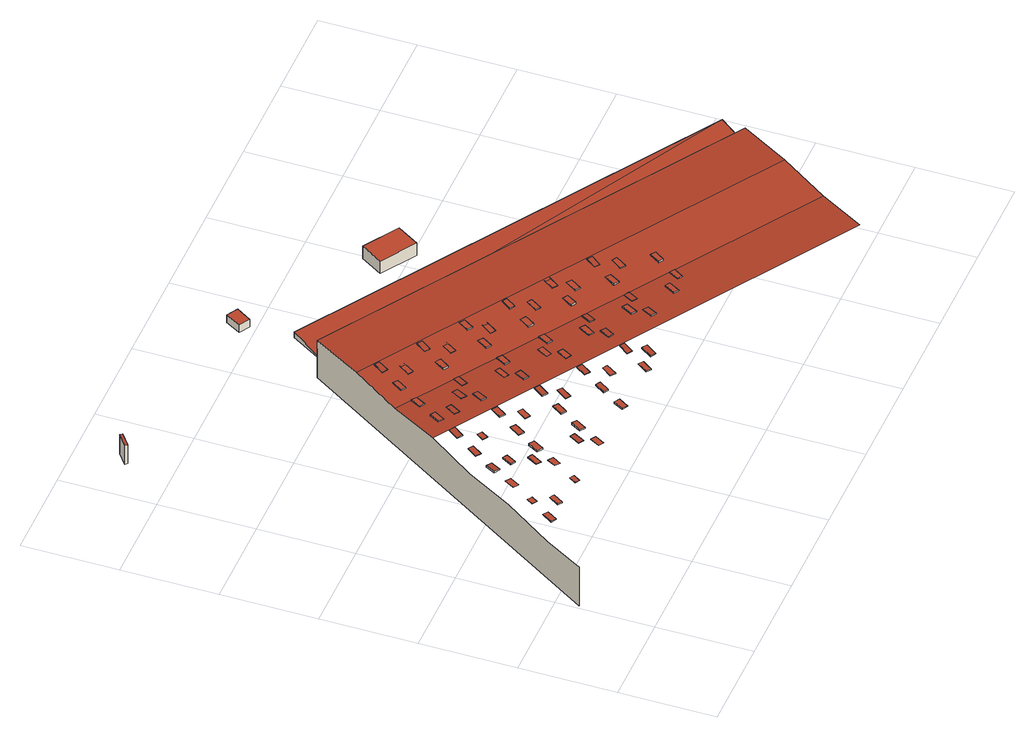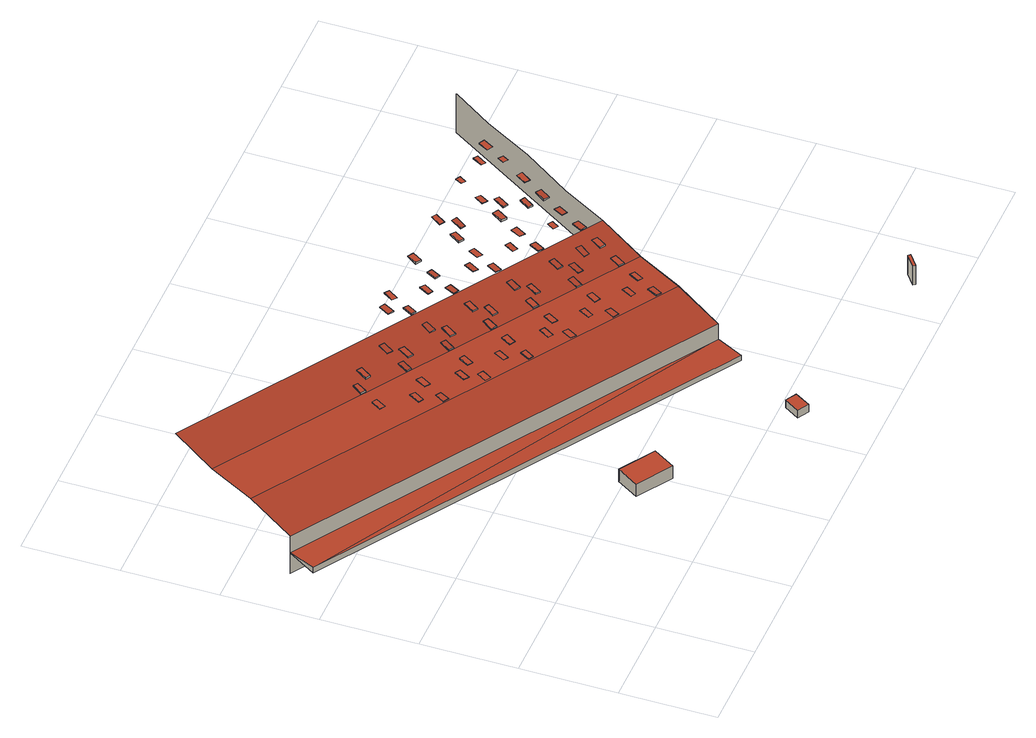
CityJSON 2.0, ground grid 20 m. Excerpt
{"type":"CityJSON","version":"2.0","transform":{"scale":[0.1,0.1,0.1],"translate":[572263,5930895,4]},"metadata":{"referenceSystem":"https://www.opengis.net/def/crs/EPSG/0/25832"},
"CityObjects":{
"building1":{"type":"Building","attributes":{"Grundfläche 2D":"8235.237512","Grundhöhe NN":"4.940"},"children":["building1-1","building1-2","building1-3","building1-4","building1-5","building1-6","building1-7","building1-8","building1-9","building1-10","building1-11","building1-12","building1-13","building1-14","building1-15","building1-16","building1-17","building1-18","building1-19","building1-20","building1-21","building1-22","building1-23","building1-24","building1-25","building1-26","building1-27","building1-28","building1-29","building1-30","building1-31","building1-32","building1-33","building1-34","building1-35","building1-36","building1-37","building1-38","building1-39","building1-40","building1-41","building1-42","building1-43","building1-44","building1-45","building1-46","building1-47","building1-48","building1-49","building1-50","building1-51","building1-52","building1-53","building1-54","building1-55","building1-56","building1-57","building1-58","building1-59","building1-60","building1-61","building1-62","building1-63","building1-64","building1-65","building1-66","building1-67","building1-68"],"geometry":[{"type":"MultiSurface","lod":"3","boundaries":[[[0,1,2,3,4,5,6,7,8,9,10,11]],[[1,12,13,14,2]],[[1,0,15,12]],[[2,14,13,16,17,4,3]],[[4,17,18,5]]],"semantics":{"surfaces":[{"type":"WallSurface"},{"type":"RoofSurface"}],"values":[0,1,1,1,0]}}]},
"building1-1":{"type":"BuildingInstallation","parents":["building1"],"geometry":[{"type":"MultiSurface","lod":"3","boundaries":[[[19,20,21,22]],[[23,21,20]],[[22,21,23,24]],[[22,24,19]]],"semantics":{"surfaces":[{"type":"RoofSurface"},{"type":"WallSurface"}],"values":[0,1,1,1]}}]},
"building1-2":{"type":"BuildingInstallation","parents":["building1"],"geometry":[{"type":"MultiSurface","lod":"3","boundaries":[[[25,26,27,28,29]],[[27,30,28]],[[25,31,26]],[[27,26,31,30]]],"semantics":{"surfaces":[{"type":"RoofSurface"},{"type":"WallSurface"}],"values":[0,1,1,1]}}]},
"building1-3":{"type":"BuildingInstallation","parents":["building1"],"geometry":[{"type":"MultiSurface","lod":"3","boundaries":[[[32,33,34,35]],[[34,36,35]],[[37,33,32]],[[34,33,37,36]]],"semantics":{"surfaces":[{"type":"RoofSurface"},{"type":"WallSurface"}],"values":[0,1,1,1]}}]},
"building1-4":{"type":"BuildingInstallation","parents":["building1"],"geometry":[{"type":"MultiSurface","lod":"3","boundaries":[[[38,39,40,41]],[[41,40,42]],[[38,41,42,43]],[[38,43,39]]],"semantics":{"surfaces":[{"type":"RoofSurface"},{"type":"WallSurface"}],"values":[0,1,1,1]}}]},
"building1-5":{"type":"BuildingInstallation","parents":["building1"],"geometry":[{"type":"MultiSurface","lod":"3","boundaries":[[[44,45,46,47]],[[45,48,46]],[[45,44,49,48]],[[47,49,44]]],"semantics":{"surfaces":[{"type":"RoofSurface"},{"type":"WallSurface"}],"values":[0,1,1,1]}}]},
"building1-6":{"type":"BuildingInstallation","parents":["building1"],"geometry":[{"type":"MultiSurface","lod":"3","boundaries":[[[50,51,52,53]],[[53,52,54,55]],[[55,56,50,53]],[[51,50,56,57]],[[57,54,52,51]]],"semantics":{"surfaces":[{"type":"RoofSurface"},{"type":"WallSurface"}],"values":[0,1,1,1,1]}}]},
"building1-7":{"type":"BuildingInstallation","parents":["building1"],"geometry":[{"type":"MultiSurface","lod":"3","boundaries":[[[58,59,60,61]],[[62,61,60]],[[62,63,58,61]],[[63,59,58]]],"semantics":{"surfaces":[{"type":"RoofSurface"},{"type":"WallSurface"}],"values":[0,1,1,1]}}]},
"building1-8":{"type":"BuildingInstallation","parents":["building1"],"geometry":[{"type":"MultiSurface","lod":"3","boundaries":[[[64,65,66,67]],[[67,66,68,69]],[[69,70,64,67]],[[65,64,70,71]],[[66,65,71,68]]],"semantics":{"surfaces":[{"type":"RoofSurface"},{"type":"WallSurface"}],"values":[0,1,1,1,1]}}]},
"building1-9":{"type":"BuildingInstallation","parents":["building1"],"geometry":[{"type":"MultiSurface","lod":"3","boundaries":[[[72,73,74,75]],[[75,74,76,77]],[[72,75,77,78]],[[73,72,78,79]],[[74,73,79,76]]],"semantics":{"surfaces":[{"type":"RoofSurface"},{"type":"WallSurface"}],"values":[0,1,1,1,1]}}]},
"building1-10":{"type":"BuildingInstallation","parents":["building1"],"geometry":[{"type":"MultiSurface","lod":"3","boundaries":[[[80,81,82,83]],[[84,85,83,82]],[[80,83,85,86]],[[80,86,87,81]],[[82,81,87,84]]],"semantics":{"surfaces":[{"type":"RoofSurface"},{"type":"WallSurface"}],"values":[0,1,1,1,1]}}]},
"building1-11":{"type":"BuildingInstallation","parents":["building1"],"geometry":[{"type":"MultiSurface","lod":"3","boundaries":[[[88,89,90,91]],[[91,90,92,93]],[[88,91,93,94]],[[89,88,94,95]],[[90,89,95,92]]],"semantics":{"surfaces":[{"type":"RoofSurface"},{"type":"WallSurface"}],"values":[0,1,1,1,1]}}]},
"building1-12":{"type":"BuildingInstallation","parents":["building1"],"geometry":[{"type":"MultiSurface","lod":"3","boundaries":[[[96,97,98,99]],[[99,98,100]],[[100,101,96,99]],[[96,101,97]]],"semantics":{"surfaces":[{"type":"RoofSurface"},{"type":"WallSurface"}],"values":[0,1,1,1]}}]},
"building1-13":{"type":"BuildingInstallation","parents":["building1"],"geometry":[{"type":"MultiSurface","lod":"3","boundaries":[[[102,103,104,105,106]],[[106,107,108,102]],[[108,103,102]],[[107,106,105]]],"semantics":{"surfaces":[{"type":"RoofSurface"},{"type":"WallSurface"}],"values":[0,1,1,1]}}]},
"building1-14":{"type":"BuildingInstallation","parents":["building1"],"geometry":[{"type":"MultiSurface","lod":"3","boundaries":[[[109,110,111,112]],[[113,114,112,111]],[[109,112,114,115]],[[115,116,110,109]],[[111,110,116,113]]],"semantics":{"surfaces":[{"type":"RoofSurface"},{"type":"WallSurface"}],"values":[0,1,1,1,1]}}]},
"building1-15":{"type":"BuildingInstallation","parents":["building1"],"geometry":[{"type":"MultiSurface","lod":"3","boundaries":[[[117,118,119,120]],[[120,119,121,122]],[[122,123,117,120]],[[118,117,123,124]],[[119,118,124,121]]],"semantics":{"surfaces":[{"type":"RoofSurface"},{"type":"WallSurface"}],"values":[0,1,1,1,1]}}]},
"building1-16":{"type":"BuildingInstallation","parents":["building1"],"geometry":[{"type":"MultiSurface","lod":"3","boundaries":[[[125,126,127,128]],[[129,130,128,127]],[[125,128,130,131]],[[126,125,131,132]],[[127,126,132,129]]],"semantics":{"surfaces":[{"type":"RoofSurface"},{"type":"WallSurface"}],"values":[0,1,1,1,1]}}]},
"building1-17":{"type":"BuildingInstallation","parents":["building1"],"geometry":[{"type":"MultiSurface","lod":"3","boundaries":[[[133,134,135,136]],[[136,135,137,138]],[[133,136,138,139]],[[134,133,139,140]],[[135,134,140,137]]],"semantics":{"surfaces":[{"type":"RoofSurface"},{"type":"WallSurface"}],"values":[0,1,1,1,1]}}]},
"building1-18":{"type":"BuildingInstallation","parents":["building1"],"geometry":[{"type":"MultiSurface","lod":"3","boundaries":[[[141,142,143,144]],[[144,143,145,146]],[[141,144,146,147]],[[142,141,147,148]],[[143,142,148,145]]],"semantics":{"surfaces":[{"type":"RoofSurface"},{"type":"WallSurface"}],"values":[0,1,1,1,1]}}]},
"building1-19":{"type":"BuildingInstallation","parents":["building1"],"geometry":[{"type":"MultiSurface","lod":"3","boundaries":[[[149,150,151,152]],[[152,151,153,154]],[[152,154,155,149]],[[155,156,150,149]],[[156,153,151,150]]],"semantics":{"surfaces":[{"type":"RoofSurface"},{"type":"WallSurface"}],"values":[0,1,1,1,1]}}]},
"building1-20":{"type":"BuildingInstallation","parents":["building1"],"geometry":[{"type":"MultiSurface","lod":"3","boundaries":[[[157,158,159,160]],[[161,159,158]],[[162,157,160]],[[158,157,162,161]]],"semantics":{"surfaces":[{"type":"RoofSurface"},{"type":"WallSurface"}],"values":[0,1,1,1]}}]},
"building1-21":{"type":"BuildingInstallation","parents":["building1"],"geometry":[{"type":"MultiSurface","lod":"3","boundaries":[[[163,164,165,166]],[[166,165,167,168]],[[163,166,168,169]],[[164,163,169,170]],[[170,167,165,164]]],"semantics":{"surfaces":[{"type":"RoofSurface"},{"type":"WallSurface"}],"values":[0,1,1,1,1]}}]},
"building1-22":{"type":"BuildingInstallation","parents":["building1"],"geometry":[{"type":"MultiSurface","lod":"3","boundaries":[[[171,172,173,174]],[[174,173,175,176]],[[171,174,176,177]],[[172,171,177,178]],[[173,172,178,175]]],"semantics":{"surfaces":[{"type":"RoofSurface"},{"type":"WallSurface"}],"values":[0,1,1,1,1]}}]},
"building1-23":{"type":"BuildingInstallation","parents":["building1"],"geometry":[{"type":"MultiSurface","lod":"3","boundaries":[[[179,180,181,182]],[[182,181,183,184]],[[184,185,179,182]],[[180,179,185,186]],[[186,183,181,180]]],"semantics":{"surfaces":[{"type":"RoofSurface"},{"type":"WallSurface"}],"values":[0,1,1,1,1]}}]},
"building1-24":{"type":"BuildingInstallation","parents":["building1"],"geometry":[{"type":"MultiSurface","lod":"3","boundaries":[[[187,188,189,190]],[[190,189,191,192]],[[187,190,192,193]],[[188,187,193,194]],[[189,188,194,191]]],"semantics":{"surfaces":[{"type":"RoofSurface"},{"type":"WallSurface"}],"values":[0,1,1,1,1]}}]},
"building1-25":{"type":"BuildingInstallation","parents":["building1"],"geometry":[{"type":"MultiSurface","lod":"3","boundaries":[[[195,196,197,198]],[[197,199,200,198]],[[200,201,195,198]],[[196,195,201,202]],[[202,199,197,196]]],"semantics":{"surfaces":[{"type":"RoofSurface"},{"type":"WallSurface"}],"values":[0,1,1,1,1]}}]},
"building1-26":{"type":"BuildingInstallation","parents":["building1"],"geometry":[{"type":"MultiSurface","lod":"3","boundaries":[[[203,204,205,206]],[[206,205,207,208]],[[203,206,208,209]],[[204,203,209,210]],[[205,204,210,207]]],"semantics":{"surfaces":[{"type":"RoofSurface"},{"type":"WallSurface"}],"values":[0,1,1,1,1]}}]},
"building1-27":{"type":"BuildingInstallation","parents":["building1"],"geometry":[{"type":"MultiSurface","lod":"3","boundaries":[[[211,212,213,214]],[[214,213,215,216]],[[216,217,211,214]],[[212,211,217,218]],[[218,215,213,212]]],"semantics":{"surfaces":[{"type":"RoofSurface"},{"type":"WallSurface"}],"values":[0,1,1,1,1]}}]},
"building1-28":{"type":"BuildingInstallation","parents":["building1"],"geometry":[{"type":"MultiSurface","lod":"3","boundaries":[[[219,220,221,222]],[[223,224,222,221]],[[219,222,224,225]],[[220,219,225,226]],[[226,223,221,220]]],"semantics":{"surfaces":[{"type":"RoofSurface"},{"type":"WallSurface"}],"values":[0,1,1,1,1]}}]},
"building1-29":{"type":"BuildingInstallation","parents":["building1"],"geometry":[{"type":"MultiSurface","lod":"3","boundaries":[[[227,228,229,230]],[[230,229,231,232]],[[232,233,227,230]],[[228,227,233,234]],[[229,228,234,231]]],"semantics":{"surfaces":[{"type":"RoofSurface"},{"type":"WallSurface"}],"values":[0,1,1,1,1]}}]},
"building1-30":{"type":"BuildingInstallation","parents":["building1"],"geometry":[{"type":"MultiSurface","lod":"3","boundaries":[[[235,236,237,238]],[[238,237,239,240]],[[235,238,240,241]],[[236,235,241,242]],[[237,236,242,239]]],"semantics":{"surfaces":[{"type":"RoofSurface"},{"type":"WallSurface"}],"values":[0,1,1,1,1]}}]},
"building1-31":{"type":"BuildingInstallation","parents":["building1"],"geometry":[{"type":"MultiSurface","lod":"3","boundaries":[[[243,244,245,246]],[[246,245,247,248]],[[243,246,248,249]],[[244,243,249,250]],[[245,244,250,247]]],"semantics":{"surfaces":[{"type":"RoofSurface"},{"type":"WallSurface"}],"values":[0,1,1,1,1]}}]},
"building1-32":{"type":"BuildingInstallation","parents":["building1"],"geometry":[{"type":"MultiSurface","lod":"3","boundaries":[[[251,252,253,254]],[[253,255,256,254]],[[256,257,251,254]],[[252,251,257,258]],[[253,252,258,255]]],"semantics":{"surfaces":[{"type":"RoofSurface"},{"type":"WallSurface"}],"values":[0,1,1,1,1]}}]},
"building1-33":{"type":"BuildingInstallation","parents":["building1"],"geometry":[{"type":"MultiSurface","lod":"3","boundaries":[[[259,260,261,262]],[[263,264,262,261]],[[262,264,265,259]],[[260,259,265,266]],[[266,263,261,260]]],"semantics":{"surfaces":[{"type":"RoofSurface"},{"type":"WallSurface"}],"values":[0,1,1,1,1]}}]},
"building1-34":{"type":"BuildingInstallation","parents":["building1"],"geometry":[{"type":"MultiSurface","lod":"3","boundaries":[[[267,268,269,270]],[[269,271,270]],[[268,267,272]],[[272,271,269,268]]],"semantics":{"surfaces":[{"type":"RoofSurface"},{"type":"WallSurface"}],"values":[0,1,1,1]}}]},
"building1-35":{"type":"BuildingInstallation","parents":["building1"],"geometry":[{"type":"MultiSurface","lod":"3","boundaries":[[[273,274,275,276]],[[276,275,277,278]],[[278,279,273,276]],[[274,273,279,280]],[[275,274,280,277]]],"semantics":{"surfaces":[{"type":"RoofSurface"},{"type":"WallSurface"}],"values":[0,1,1,1,1]}}]},
"building1-36":{"type":"BuildingInstallation","parents":["building1"],"geometry":[{"type":"MultiSurface","lod":"3","boundaries":[[[281,282,283,284]],[[284,283,285,286]],[[281,284,286,287]],[[282,281,287,288]],[[283,282,288,285]]],"semantics":{"surfaces":[{"type":"RoofSurface"},{"type":"WallSurface"}],"values":[0,1,1,1,1]}}]},
"building1-37":{"type":"BuildingInstallation","parents":["building1"],"geometry":[{"type":"MultiSurface","lod":"3","boundaries":[[[289,290,291,292]],[[292,291,293,294]],[[294,295,289,292]],[[290,289,295,296]],[[291,290,296,293]]],"semantics":{"surfaces":[{"type":"RoofSurface"},{"type":"WallSurface"}],"values":[0,1,1,1,1]}}]},
"building1-38":{"type":"BuildingInstallation","parents":["building1"],"geometry":[{"type":"MultiSurface","lod":"3","boundaries":[[[297,298,299,300]],[[300,299,301,302]],[[297,300,302,303]],[[298,297,303,304]],[[299,298,304,301]]],"semantics":{"surfaces":[{"type":"RoofSurface"},{"type":"WallSurface"}],"values":[0,1,1,1,1]}}]},
"building1-39":{"type":"BuildingInstallation","parents":["building1"],"geometry":[{"type":"MultiSurface","lod":"3","boundaries":[[[305,306,307,308]],[[305,308,309]],[[306,305,309,310]],[[306,310,307]]],"semantics":{"surfaces":[{"type":"RoofSurface"},{"type":"WallSurface"}],"values":[0,1,1,1]}}]},
"building1-40":{"type":"BuildingInstallation","parents":["building1"],"geometry":[{"type":"MultiSurface","lod":"3","boundaries":[[[311,312,313,314]],[[314,313,315,316]],[[311,314,316,317]],[[312,311,317,318]],[[313,312,318,315]]],"semantics":{"surfaces":[{"type":"RoofSurface"},{"type":"WallSurface"}],"values":[0,1,1,1,1]}}]},
"building1-41":{"type":"BuildingInstallation","parents":["building1"],"geometry":[{"type":"MultiSurface","lod":"3","boundaries":[[[319,320,321,322]],[[322,321,323,324]],[[324,325,319,322]],[[320,319,325,326]],[[326,323,321,320]]],"semantics":{"surfaces":[{"type":"RoofSurface"},{"type":"WallSurface"}],"values":[0,1,1,1,1]}}]},
"building1-42":{"type":"BuildingInstallation","parents":["building1"],"geometry":[{"type":"MultiSurface","lod":"3","boundaries":[[[327,328,329,330]],[[331,332,330,329]],[[327,330,332,333]],[[328,327,333,334]],[[334,331,329,328]]],"semantics":{"surfaces":[{"type":"RoofSurface"},{"type":"WallSurface"}],"values":[0,1,1,1,1]}}]},
"building1-43":{"type":"BuildingInstallation","parents":["building1"],"geometry":[{"type":"MultiSurface","lod":"3","boundaries":[[[335,336,337,338]],[[337,339,338]],[[336,335,340]],[[340,339,337,336]]],"semantics":{"surfaces":[{"type":"RoofSurface"},{"type":"WallSurface"}],"values":[0,1,1,1]}}]},
"building1-44":{"type":"BuildingInstallation","parents":["building1"],"geometry":[{"type":"MultiSurface","lod":"3","boundaries":[[[341,342,343,344]],[[344,343,345,346]],[[341,344,346,347]],[[342,341,347,348]],[[343,342,348,345]]],"semantics":{"surfaces":[{"type":"RoofSurface"},{"type":"WallSurface"}],"values":[0,1,1,1,1]}}]},
"building1-45":{"type":"BuildingInstallation","parents":["building1"],"geometry":[{"type":"MultiSurface","lod":"3","boundaries":[[[349,350,351,352]],[[352,351,353,354]],[[349,352,354,355]],[[350,349,355,356]],[[351,350,356,353]]],"semantics":{"surfaces":[{"type":"RoofSurface"},{"type":"WallSurface"}],"values":[0,1,1,1,1]}}]},
"building1-46":{"type":"BuildingInstallation","parents":["building1"],"geometry":[{"type":"MultiSurface","lod":"3","boundaries":[[[357,358,359,360]],[[360,359,361,362]],[[357,360,362,363]],[[358,357,363,364]],[[364,361,359,358]]],"semantics":{"surfaces":[{"type":"RoofSurface"},{"type":"WallSurface"}],"values":[0,1,1,1,1]}}]},
"building1-47":{"type":"BuildingInstallation","parents":["building1"],"geometry":[{"type":"MultiSurface","lod":"3","boundaries":[[[365,366,367,368]],[[368,367,369,370]],[[365,368,370,371]],[[366,365,371,372]],[[367,366,372,369]]],"semantics":{"surfaces":[{"type":"RoofSurface"},{"type":"WallSurface"}],"values":[0,1,1,1,1]}}]},
"building1-48":{"type":"BuildingInstallation","parents":["building1"],"geometry":[{"type":"MultiSurface","lod":"3","boundaries":[[[373,374,375,376]],[[376,375,377,378]],[[373,376,378,379]],[[374,373,379,380]],[[375,374,380,377]]],"semantics":{"surfaces":[{"type":"RoofSurface"},{"type":"WallSurface"}],"values":[0,1,1,1,1]}}]},
"building1-49":{"type":"BuildingInstallation","parents":["building1"],"geometry":[{"type":"MultiSurface","lod":"3","boundaries":[[[381,382,383,384]],[[383,385,384]],[[382,381,386]],[[386,385,383,382]]],"semantics":{"surfaces":[{"type":"RoofSurface"},{"type":"WallSurface"}],"values":[0,1,1,1]}}]},
"building1-50":{"type":"BuildingInstallation","parents":["building1"],"geometry":[{"type":"MultiSurface","lod":"3","boundaries":[[[387,388,389,390]],[[390,389,391,392]],[[387,390,392,393]],[[388,387,393,394]],[[389,388,394,391]]],"semantics":{"surfaces":[{"type":"RoofSurface"},{"type":"WallSurface"}],"values":[0,1,1,1,1]}}]},
"building1-51":{"type":"BuildingInstallation","parents":["building1"],"geometry":[{"type":"MultiSurface","lod":"3","boundaries":[[[395,396,397,398]],[[399,400,398,397]],[[395,398,400,401]],[[396,395,401,402]],[[402,399,397,396]]],"semantics":{"surfaces":[{"type":"RoofSurface"},{"type":"WallSurface"}],"values":[0,1,1,1,1]}}]},
"building1-52":{"type":"BuildingInstallation","parents":["building1"],"geometry":[{"type":"MultiSurface","lod":"3","boundaries":[[[403,404,405,406]],[[406,405,407,408]],[[403,406,408,409]],[[404,403,409,410]],[[405,404,410,407]]],"semantics":{"surfaces":[{"type":"RoofSurface"},{"type":"WallSurface"}],"values":[0,1,1,1,1]}}]},
"building1-53":{"type":"BuildingInstallation","parents":["building1"],"geometry":[{"type":"MultiSurface","lod":"3","boundaries":[[[411,412,413,414]],[[414,413,415,416]],[[411,414,416,417]],[[412,411,417,418]],[[413,412,418,415]]],"semantics":{"surfaces":[{"type":"RoofSurface"},{"type":"WallSurface"}],"values":[0,1,1,1,1]}}]},
"building1-54":{"type":"BuildingInstallation","parents":["building1"],"geometry":[{"type":"MultiSurface","lod":"3","boundaries":[[[419,420,421,422]],[[422,421,423,424]],[[419,422,424,425]],[[420,419,425,426]],[[421,420,426,423]]],"semantics":{"surfaces":[{"type":"RoofSurface"},{"type":"WallSurface"}],"values":[0,1,1,1,1]}}]},
"building1-55":{"type":"BuildingInstallation","parents":["building1"],"geometry":[{"type":"MultiSurface","lod":"3","boundaries":[[[427,428,429,430]],[[430,429,431,432]],[[427,430,432,433]],[[428,427,433,434]],[[429,428,434,431]]],"semantics":{"surfaces":[{"type":"RoofSurface"},{"type":"WallSurface"}],"values":[0,1,1,1,1]}}]},
"building1-56":{"type":"BuildingInstallation","parents":["building1"],"geometry":[{"type":"MultiSurface","lod":"3","boundaries":[[[435,436,437,438]],[[438,437,439,440]],[[438,440,441,435]],[[436,435,441,442]],[[437,436,442,439]]],"semantics":{"surfaces":[{"type":"RoofSurface"},{"type":"WallSurface"}],"values":[0,1,1,1,1]}}]},
"building1-57":{"type":"BuildingInstallation","parents":["building1"],"geometry":[{"type":"MultiSurface","lod":"3","boundaries":[[[443,444,445,446]],[[444,443,447,448]],[[446,445,449,450]],[[443,446,450,447]],[[445,444,448,449]]],"semantics":{"surfaces":[{"type":"RoofSurface"},{"type":"WallSurface"}],"values":[0,1,1,1,1]}}]},
"building1-58":{"type":"BuildingInstallation","parents":["building1"],"geometry":[{"type":"MultiSurface","lod":"3","boundaries":[[[451,452,453,454]],[[454,453,455,456]],[[451,454,456,457]],[[452,451,457,458]],[[453,452,458,455]]],"semantics":{"surfaces":[{"type":"RoofSurface"},{"type":"WallSurface"}],"values":[0,1,1,1,1]}}]},
"building1-59":{"type":"BuildingInstallation","parents":["building1"],"geometry":[{"type":"MultiSurface","lod":"3","boundaries":[[[459,460,461,462]],[[462,461,463,464]],[[459,462,464,465]],[[460,459,465,466]],[[461,460,466,463]]],"semantics":{"surfaces":[{"type":"RoofSurface"},{"type":"WallSurface"}],"values":[0,1,1,1,1]}}]},
"building1-60":{"type":"BuildingInstallation","parents":["building1"],"geometry":[{"type":"MultiSurface","lod":"3","boundaries":[[[467,468,469,470]],[[470,469,471,472]],[[467,470,472,473]],[[468,467,473,474]],[[469,468,474,471]]],"semantics":{"surfaces":[{"type":"RoofSurface"},{"type":"WallSurface"}],"values":[0,1,1,1,1]}}]},
"building1-61":{"type":"BuildingInstallation","parents":["building1"],"geometry":[{"type":"MultiSurface","lod":"3","boundaries":[[[475,476,477,478]],[[478,477,479,480]],[[475,478,480,481]],[[476,475,481,482]],[[477,476,482,479]]],"semantics":{"surfaces":[{"type":"RoofSurface"},{"type":"WallSurface"}],"values":[0,1,1,1,1]}}]},
"building1-62":{"type":"BuildingInstallation","parents":["building1"],"geometry":[{"type":"MultiSurface","lod":"3","boundaries":[[[483,484,485,486]],[[485,487,486]],[[484,483,488]],[[485,484,488,487]]],"semantics":{"surfaces":[{"type":"RoofSurface"},{"type":"WallSurface"}],"values":[0,1,1,1]}}]},
"building1-63":{"type":"BuildingInstallation","parents":["building1"],"geometry":[{"type":"MultiSurface","lod":"3","boundaries":[[[489,490,491,492]],[[492,491,493,494]],[[489,492,494,495]],[[490,489,495,496]],[[491,490,496,493]]],"semantics":{"surfaces":[{"type":"RoofSurface"},{"type":"WallSurface"}],"values":[0,1,1,1,1]}}]},
"building1-64":{"type":"BuildingInstallation","parents":["building1"],"geometry":[{"type":"MultiSurface","lod":"3","boundaries":[[[497,498,499,500]],[[500,499,501,502]],[[497,500,502,503]],[[498,497,503,504]],[[499,498,504,501]]],"semantics":{"surfaces":[{"type":"RoofSurface"},{"type":"WallSurface"}],"values":[0,1,1,1,1]}}]},
"building1-65":{"type":"BuildingInstallation","parents":["building1"],"geometry":[{"type":"MultiSurface","lod":"3","boundaries":[[[505,506,507,508]],[[508,507,509,510]],[[505,508,510,511]],[[506,505,511,512]],[[507,506,512,509]]],"semantics":{"surfaces":[{"type":"RoofSurface"},{"type":"WallSurface"}],"values":[0,1,1,1,1]}}]},
"building1-66":{"type":"BuildingInstallation","parents":["building1"],"geometry":[{"type":"MultiSurface","lod":"3","boundaries":[[[513,514,515,516]],[[516,515,517,518]],[[513,516,518,519]],[[519,520,514,513]],[[520,517,515,514]]],"semantics":{"surfaces":[{"type":"RoofSurface"},{"type":"WallSurface"}],"values":[0,1,1,1,1]}}]},
"building1-67":{"type":"BuildingInstallation","parents":["building1"],"geometry":[{"type":"MultiSurface","lod":"3","boundaries":[[[521,522,523,524]],[[524,523,525,526]],[[521,524,526,527]],[[522,521,527,528]],[[523,522,528,525]]],"semantics":{"surfaces":[{"type":"RoofSurface"},{"type":"WallSurface"}],"values":[0,1,1,1,1]}}]},
"building1-68":{"type":"BuildingInstallation","parents":["building1"],"geometry":[{"type":"MultiSurface","lod":"3","boundaries":[[[529,530,531,532]],[[532,531,533,534]],[[529,532,534,535]],[[530,529,535,536]],[[531,530,536,533]]],"semantics":{"surfaces":[{"type":"RoofSurface"},{"type":"WallSurface"}],"values":[0,1,1,1,1]}}]},
"building2":{"type":"Building","attributes":{"Grundfläche 2D":"2.039878","Grundhöhe NN":"4.971"},"geometry":[{"type":"Solid","lod":"3","boundaries":[[[[537,538,539,540]],[[541,542,539,538]],[[542,543,540,539]],[[543,544,537,540]],[[544,541,538,537]],[[543,542,541,544]]]],"semantics":{"surfaces":[{"type":"RoofSurface"},{"type":"WallSurface"},{"type":"GroundSurface"}],"values":[[0,1,1,1,1,2]]}}]},
"building3":{"type":"Building","attributes":{"Grundfläche 2D":"9.981414","Grundhöhe NN":"5.375"},"geometry":[{"type":"Solid","lod":"3","boundaries":[[[[545,546,547,548]],[[549,550,548,547]],[[550,551,545,548]],[[551,552,546,545]],[[552,549,547,546]],[[552,551,550,549]]]],"semantics":{"surfaces":[{"type":"RoofSurface"},{"type":"WallSurface"},{"type":"GroundSurface"}],"values":[[0,1,1,1,1,2]]}}]},
"building4":{"type":"Building","attributes":{"Grundfläche 2D":"47.142758","Grundhöhe NN":"5.123"},"geometry":[{"type":"Solid","lod":"3","boundaries":[[[[553,554,555,556]],[[557,558,556,555]],[[558,559,553,556]],[[559,560,554,553]],[[560,557,555,554]],[[560,559,558,557]]]],"semantics":{"surfaces":[{"type":"RoofSurface"},{"type":"WallSurface"},{"type":"GroundSurface"}],"values":[[0,1,1,1,1,2]]}}]},
"building5":{"type":"Building","attributes":{"Grundfläche 2D":"716.257073","Grundhöhe NN":"9.962"},"geometry":[{"type":"Solid","lod":"3","boundaries":[[[[561,562,563]],[[561,563,564]],[[565,566,563,562]],[[566,567,564,563]],[[567,568,561,564]],[[568,565,562,561]],[[568,567,566,565]]]],"semantics":{"surfaces":[{"type":"RoofSurface"},{"type":"WallSurface"},{"type":"GroundSurface"}],"values":[[0,0,1,1,1,1,2]]}}]}
},
"vertices":[
[253,541,109],[316,640,101],[379,740,109],[445,843,102],[446,845,102],[446,845,9],[8,155,9],[8,155,106],[8,156,106],[61,239,101],[126,341,109],[190,443,101],[1166,97,101],[1229,198,109],[496,666,109],[1104,1,109],[1295,301,102],[1296,303,102],[1296,303,9],
[136,265,105],[125,272,105],[112,250,105],[123,244,105],[112,250,103],[123,244,103],
[153,313,108],[145,300,108],[154,294,108],[162,307,108],[159,309,108],[154,294,107],[145,300,107],
[174,276,107],[161,255,107],[170,249,107],[183,270,107],[170,249,105],[161,255,105],
[190,371,106],[176,350,107],[187,343,107],[200,364,106],[200,364,105],[190,371,105],
[229,245,108],[238,240,108],[247,254,108],[238,260,108],[238,240,107],[229,245,107],
[220,421,104],[207,400,106],[218,393,106],[231,414,104],[218,393,103],[231,414,101],[220,421,101],[207,400,103],
[274,317,106],[263,299,106],[273,292,106],[284,310,106],[284,310,105],[274,317,105],
[253,400,104],[239,379,105],[249,373,105],[262,394,104],[249,373,103],[262,394,101],[253,400,101],[239,379,103],
[269,356,105],[255,333,106],[264,327,106],[279,350,105],[264,327,105],[279,350,103],[269,356,103],[255,333,105],
[239,449,104],[249,442,104],[262,463,106],[252,469,106],[262,463,105],[252,469,105],[239,449,103],[249,442,103],
[305,367,106],[291,345,106],[302,338,106],[316,360,106],[302,338,103],[316,360,101],[305,367,101],[291,345,103],
[358,262,106],[345,241,107],[355,235,107],[368,256,106],[368,256,105],[358,262,105],
[295,446,106],[305,461,106],[301,463,106],[295,467,106],[286,452,106],[286,452,105],[295,446,105],
[284,519,111],[270,498,109],[281,491,109],[295,512,111],[281,491,107],[295,512,109],[284,519,109],[270,498,107],
[354,302,105],[339,279,107],[349,273,106],[363,296,105],[349,273,105],[363,296,103],[354,302,103],[339,279,105],
[323,394,105],[334,387,105],[347,409,106],[337,416,106],[347,409,105],[337,416,105],[323,394,103],[334,387,103],
[390,313,105],[376,291,105],[386,284,105],[400,306,105],[386,284,103],[400,306,101],[390,313,101],[376,291,103],
[315,569,108],[302,548,109],[312,541,109],[326,563,108],[312,541,107],[326,563,105],[315,569,105],[302,548,107],
[355,444,109],[365,437,109],[379,458,110],[368,465,110],[379,458,109],[368,465,109],[355,444,107],[365,437,107],
[370,398,106],[380,392,106],[393,412,107],[383,418,107],[380,392,105],[370,398,105],
[348,549,106],[333,527,108],[343,520,108],[358,543,106],[343,520,107],[358,543,105],[348,549,105],[333,527,107],
[408,340,105],[418,334,105],[431,355,106],[421,362,106],[431,355,105],[421,362,105],[408,340,103],[418,334,103],
[347,619,104],[334,597,105],[344,591,105],[357,612,104],[344,591,103],[357,612,101],[347,619,101],[334,597,103],
[474,259,105],[461,238,105],[472,231,105],[485,252,105],[472,231,103],[485,252,101],[474,259,101],[461,238,103],
[400,515,108],[387,493,109],[397,487,109],[410,509,107],[397,487,107],[410,509,105],[400,515,105],[387,493,107],
[395,554,104],[381,531,106],[391,524,106],[405,548,104],[391,524,105],[405,548,103],[395,554,103],[381,531,105],
[465,370,108],[450,347,106],[460,341,106],[474,363,108],[460,341,105],[474,363,107],[465,370,107],[450,347,105],
[453,411,111],[439,390,109],[449,383,109],[463,404,111],[449,383,107],[463,404,109],[453,411,109],[439,390,107],
[378,668,106],[365,647,105],[375,640,105],[388,661,106],[375,640,103],[388,661,105],[378,668,105],[365,647,103],
[493,287,105],[503,281,105],[516,302,107],[506,308,107],[516,302,105],[506,308,105],[493,287,103],[503,281,103],
[432,565,103],[418,543,105],[428,537,104],[442,559,103],[428,537,103],[442,559,101],[432,565,101],[418,543,103],
[484,461,107],[471,439,109],[481,433,109],[495,454,107],[481,433,107],[495,454,105],[484,461,105],[471,439,107],
[410,717,111],[396,695,109],[407,689,109],[420,710,111],[407,689,107],[420,710,109],[410,717,109],[396,695,107],
[426,672,107],[412,649,106],[422,643,106],[436,666,107],[422,643,105],[412,649,105],
[480,500,105],[466,477,106],[475,471,106],[489,494,105],[475,471,105],[489,494,103],[480,500,103],[466,477,105],
[524,336,108],[535,330,108],[548,351,110],[537,357,110],[548,351,109],[537,357,109],[524,336,107],[535,330,107],
[462,614,106],[449,593,106],[459,586,106],[473,607,106],[459,586,103],[473,607,105],[462,614,105],[449,593,103],
[540,291,107],[550,284,107],[564,306,108],[554,312,108],[564,306,107],[554,312,107],[540,291,105],[550,284,105],
[577,233,105],[586,226,105],[601,247,105],[591,254,105],[577,233,103],[586,226,103],
[516,510,104],[503,489,105],[513,483,105],[526,503,104],[513,483,103],[526,503,101],[516,510,101],[503,489,103],
[569,408,107],[555,386,108],[566,379,108],[579,401,107],[566,379,107],[579,401,105],[569,408,105],[555,386,107],
[494,663,110],[481,642,108],[491,635,108],[505,656,110],[491,635,107],[505,656,109],[494,663,109],[481,642,107],
[511,618,107],[496,595,106],[506,589,106],[520,612,107],[506,589,105],[496,595,105],
[564,446,105],[550,423,106],[560,417,106],[574,440,105],[560,417,105],[574,440,103],[564,446,103],[550,423,105],
[618,239,107],[629,233,107],[644,256,109],[633,263,109],[644,256,107],[633,263,107],[618,239,105],[629,233,105],
[622,303,111],[608,283,109],[618,276,109],[632,297,111],[618,276,107],[632,297,109],[622,303,109],[608,283,107],
[547,560,106],[534,538,106],[544,532,106],[557,553,106],[544,532,103],[557,553,105],[547,560,105],[534,538,103],
[600,457,104],[587,435,105],[597,429,105],[611,450,104],[597,429,103],[611,450,101],[600,457,101],[587,435,103],
[590,567,107],[575,544,106],[585,538,106],[600,561,107],[585,538,105],[575,544,105],
[653,354,107],[640,332,109],[650,326,109],[664,347,107],[650,326,107],[664,347,105],[653,354,105],[640,332,107],
[579,609,110],[566,588,109],[576,581,109],[589,602,110],[576,581,107],[589,602,109],[579,609,109],[566,588,107],
[649,393,106],[634,370,107],[644,363,107],[659,386,106],[644,363,105],[659,386,103],[649,393,103],[634,370,105],
[632,506,106],[618,485,106],[629,478,106],[643,499,106],[629,478,103],[643,499,105],[632,506,105],[618,485,103],
[685,403,103],[672,382,105],[682,375,105],[695,396,103],[682,375,103],[695,396,101],[685,403,101],[672,382,103],
[738,300,107],[725,278,109],[735,272,109],[748,293,107],[735,272,107],[748,293,105],[738,300,105],[725,278,107],
[664,555,110],[650,534,109],[661,528,109],[674,549,110],[661,528,107],[674,549,109],[664,555,109],[650,534,107],
[681,511,108],[667,488,107],[676,482,107],[690,505,108],[681,511,107],[667,488,105],[676,482,105],[690,505,107],
[733,339,106],[719,316,107],[729,309,107],[743,333,106],[729,309,105],[743,333,103],[733,339,103],[719,316,105],
[716,452,107],[703,431,107],[713,425,107],[726,446,107],[713,425,103],[726,446,105],[716,452,105],[703,431,103],
[769,349,103],[756,328,105],[766,321,105],[779,343,103],[766,321,103],[779,343,101],[769,349,101],[756,328,103],
[759,461,108],[745,438,107],[755,432,107],[769,454,108],[755,432,105],[769,454,107],[759,461,107],[745,438,105],
[748,502,109],[734,480,108],[745,473,108],[759,495,109],[745,473,107],[734,480,107],
[818,285,106],[803,262,107],[813,256,107],[828,279,106],[813,256,105],[828,279,103],[818,285,103],[803,262,105],
[801,399,106],[787,377,106],[798,370,106],[811,392,106],[798,370,103],[811,392,105],[801,399,105],[787,377,103],
[859,291,104],[846,270,105],[855,264,105],[869,285,104],[855,264,103],[869,285,101],[859,291,101],[846,270,103],
[832,448,110],[819,427,108],[829,420,108],[843,441,110],[829,420,107],[843,441,109],[832,448,109],[819,427,107],
[849,403,108],[834,381,107],[844,374,107],[859,397,108],[844,374,105],[859,397,107],[849,403,107],[834,381,105],
[890,342,106],[877,320,106],[887,314,106],[901,335,106],[887,314,103],[901,335,105],[890,342,105],[877,320,103],
[90,1092,57],[115,1112,57],[112,1117,57],[86,1097,57],[115,1112,10],[112,1117,10],[86,1097,10],[90,1092,10],
[509,1025,33],[531,1012,33],[551,1044,33],[528,1057,33],[551,1044,14],[528,1057,14],[509,1025,14],[531,1012,14],
[836,791,42],[865,837,42],[792,883,42],[763,837,42],[792,883,11],[763,837,11],[836,791,11],[865,837,11],
[446,845,64],[1296,303,62],[1334,363,73],[484,905,73],[1296,303,60],[1334,363,60],[484,905,60],[446,845,60]
]}
